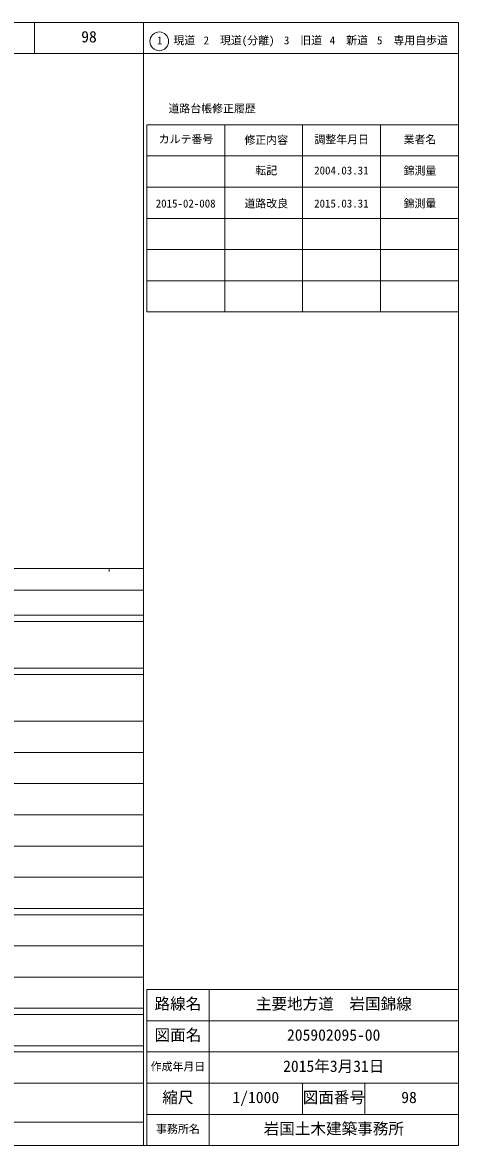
# Model space of a CAD drawing. Units: millimetres on the paper, enlarged 1000 times. Extents: x 27531 to 667531, y 18316 to 378316.
# Drawn here: x 527682 to 667531, y 18316 to 378316 of the extents above; entities that cross this region are included whole.
import ezdxf
from ezdxf.enums import TextEntityAlignment as Align

# ---------------------------------------------------------------- set-up
doc = ezdxf.new("R2010")
doc.units = ezdxf.units.MM
doc.header["$LTSCALE"] = 1000
doc.layers.add('S-SUV', color=7, linetype='Continuous', lineweight=13)
doc.styles.add('ＭＳ ゴシック', font='')
doc.styles.get('ＭＳ ゴシック').set_extended_font_data('MS Gothic')

msp = doc.modelspace()

# ---------------------------------------------------------------- linework, layer by layer
at = {"layer": 'S-SUV'}
for p, q in [((667531, 378316), (27531, 378316)), ((531527, 378316), (531527, 368316)), ((566531, 378316), (566531, 368316)), ((667531, 18316), (667531, 378316)), ((27531, 368316), (667531, 368316)), ((566531, 18316), (566531, 368316)), ((567531, 345513), (567531, 285513)), ((567531, 345513), (667531, 345513)), ((592531, 345513), (592531, 285513)), ((617531, 345513), (617531, 285513)), ((642531, 345513), (642531, 285513)), ((567531, 335513), (667531, 335513)), ((567531, 325513), (667531, 325513)), ((567531, 315513), (667531, 315513)), ((567531, 305513), (667531, 305513)), ((567531, 295513), (667531, 295513)), ((567531, 285513), (667531, 285513)), ((27531, 203316), (566531, 203316)), ((555531, 203316), (555531, 202316)), ((55531, 196316), (566531, 196316)), ((27531, 188316), (566531, 188316)), ((27531, 186316), (566531, 186316)), ((27531, 171316), (566531, 171316)), ((27531, 169316), (566531, 169316)), ((27531, 154316), (566531, 154316)), ((33531, 144316), (566531, 144316)), ((39531, 134316), (566531, 134316)), ((33531, 124316), (566531, 124316)), ((39531, 114316), (566531, 114316)), ((33531, 104316), (566531, 104316)), ((27531, 94316), (566531, 94316)), ((27531, 92316), (566531, 92316)), ((36531, 82316), (566531, 82316)), ((27531, 72316), (566531, 72316)), ((667531, 68316), (567531, 68316)), ((567531, 68316), (567531, 18316)), ((587531, 68316), (587531, 18316)), ((27531, 62316), (566531, 62316)), ((27531, 60316), (566531, 60316)), ((667531, 58316), (567531, 58316)), ((27531, 50316), (566531, 50316)), ((27531, 48316), (566531, 48316)), ((667531, 48316), (567531, 48316)), ((27531, 38316), (566531, 38316)), ((667531, 38316), (567531, 38316)), ((617531, 38316), (617531, 28316)), ((637531, 38316), (637531, 28316)), ((55531, 25816), (566531, 25816)), ((667531, 28316), (567531, 28316)), ((27531, 18316), (667531, 18316))]:
    msp.add_line(p, q, dxfattribs=at)
msp.add_circle((571561, 372274), 3000, dxfattribs=at)

# ---------------------------------------------------------------- texts
at = {"layer": 'S-SUV', "style": 'ＭＳ ゴシック'}
for s, height, p in [('98', 3666, (546527, 370816)), ('1\u3000現道', 2566, (570854, 370524)), ('2\u3000現道(分離)', 2566, (585775, 370524)), ('3\u3000旧道', 2566, (611527, 370524)), ('4\u3000新道', 2566, (626230, 370524)), ('5\u3000専用自歩道', 2566, (641384, 370524)), ('道路台帳修正履歴', 2566, (574499, 348680)), ('カルテ番号', 2566, (571385, 338844)), ('修正内容', 2566, (598863, 338589)), ('調整年月日', 2566, (621308, 338763)), ('業者名', 2566, (649909, 338763)), ('転記', 2566, (602363, 328812)), ('2004.03.31', 2566, (621221, 328812)), ('錦測量', 2566, (649909, 328755)), ('2015-02-008', 2566, (570422, 318221)), ('道路改良', 2566, (598863, 318221)), ('2015.03.31', 2566, (621221, 318221)), ('錦測量', 2566, (649909, 318221)), ('路線名', 3666, (570031, 60816)), ('路線名', 3666, (570031, 60816)), ('主要地方道\u3000岩国錦線', 3666, (602531, 60816)), ('図面名', 3666, (570031, 50816)), ('図面名', 3666, (570031, 50816)), ('205902095-00', 3666, (612531, 50816)), ('作成年月日', 2566, (568781, 41566)), ('作成年月日', 2566, (568781, 41566)), ('2015年3月31日', 3666, (611281, 40816)), ('縮尺', 3666, (572531, 30816)), ('縮尺', 3666, (572531, 30816)), ('図面番号', 3666, (617531, 30816)), ('図面番号', 3666, (617531, 30816)), ('1/1000', 3666, (595031, 30816)), ('98', 3666, (649156, 30816)), ('事務所名', 2566, (570531, 21566)), ('事務所名', 2566, (570531, 21566)), ('岩国土木建築事務所', 3666, (605031, 20816))]:
    msp.add_text(s, height=height, dxfattribs=at).set_placement(p, align=Align.BOTTOM_LEFT)

doc.saveas('drawing.dxf')
